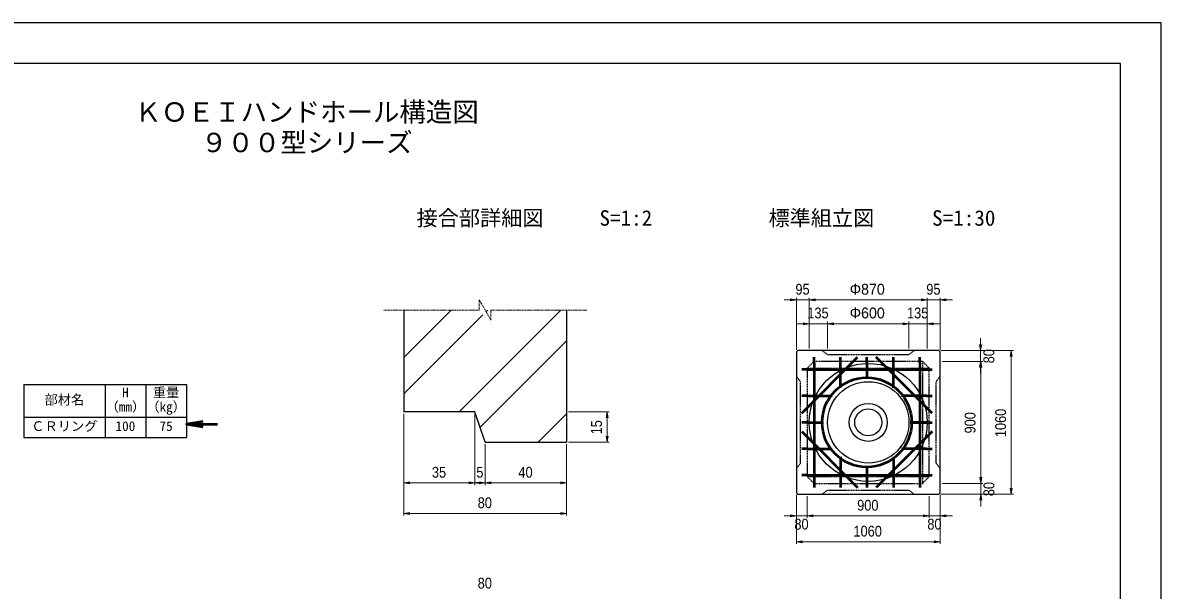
# Model space of a CAD drawing. Units: millimetres, scale not verified. Extents: x -210 to 210, y -148 to 148.
# Drawn here: x -69.8 to 210, y 9 to 148.5 of the extents above; entities that cross this region are included whole.
import ezdxf
from ezdxf.enums import TextEntityAlignment as Align

# ---------------------------------------------------------------- set-up
doc = ezdxf.new("R2010")
doc.units = ezdxf.units.MM
doc.linetypes.add('USER1', pattern=[12.95, 6.35, -3.175, 0.25, -3.175])
doc.linetypes.add('USER2', pattern=[4.7625, 3.175, -1.5875])
doc.layers.add('0-0', color=7, linetype='Continuous')
for name, color, linetype, lineweight in [('0-1_0', 9, 'Continuous', 25), ('0-2_dims', 2, 'Continuous', 13), ('0-3_pen1実線', 4, 'Continuous', 13), ('0-5_pen3実線', 7, 'Continuous', 25), ('0-6_pen4実線', 6, 'Continuous', 25), ('0-7_pen1一点', 4, 'USER1', 13), ('0-8_pen2破線', 3, 'USER2', 25), ('0-9_鉄筋１', 7, 'Continuous', 50), ('0-A_鉄筋２', 7, 'Continuous', 50)]:
    doc.layers.add(name, color=color, linetype=linetype, lineweight=lineweight)
doc.styles.add('ＭＳ ゴシック', font='')
doc.styles.add('ＭＳ Ｐゴシック', font='')
doc.styles.get('ＭＳ ゴシック').set_extended_font_data('MS Gothic')
doc.styles.get('ＭＳ Ｐゴシック').set_extended_font_data('MS PGothic')

# ---------------------------------------------------------------- blocks, each defined once
blk = doc.blocks.new('部分図 1')
at = {"layer": '0-1_0'}
blk.add_lwpolyline([(0, 0), (12600, 0), (12600, 8910), (0, 8910)], close=True, dxfattribs=at)
at = {"layer": '0-2_dims'}
for p, q in [((9910, 6865.65), (9820, 6865.65)), ((9910, 6498), (9910, 6880.65)), ((10005, 6865.65), (9910, 6865.65)), ((10005, 6508), (10005, 6880.65)), ((10005, 6508), (10005, 6880.65)), ((10005, 6865.65), (10095, 6865.65)), ((10875, 6865.65), (10005, 6865.65)), ((10875, 6865.65), (10785, 6865.65)), ((10875, 6508), (10875, 6880.65)), ((10875, 6508), (10875, 6880.65)), ((10875, 6865.65), (10970, 6865.65)), ((10970, 6498), (10970, 6880.65)), ((10970, 6865.65), (11060, 6865.65)), ((10005, 6690.65), (9915, 6690.65)), ((10005, 6508), (10005, 6705.65)), ((10140, 6690.65), (10005, 6690.65)), ((10140, 6508), (10140, 6705.65)), ((10140, 6508), (10140, 6705.65)), ((10140, 6690.65), (10230, 6690.65)), ((10140, 6690.65), (10740, 6690.65)), ((10740, 6690.65), (10650, 6690.65)), ((10740, 6508), (10740, 6705.65)), ((10740, 6508), (10740, 6705.65)), ((10740, 6690.65), (10875, 6690.65)), ((10875, 6508), (10875, 6705.65)), ((10875, 6690.65), (10965, 6690.65)), ((11268.74, 6493), (11268.74, 6583)), ((10975, 6493), (11283.74, 6493)), ((10975, 6493), (11509.69, 6493)), ((11268.74, 6413), (11268.74, 6493)), ((11494.69, 5433), (11494.69, 6493)), ((10985, 6413), (11283.74, 6413)), ((10985, 6413), (11284.69, 6413)), ((11268.74, 6413), (11268.74, 6323)), ((11269.69, 6413), (11269.69, 5513)), ((7015.13, 6026.61), (7015.13, 5500.95)), ((7015.13, 6026.61), (7015.13, 5275.95)), ((7540.13, 6026.61), (7540.13, 5500.95)), ((7540.13, 6026.61), (7540.13, 5500.95)), ((8230.13, 6041.61), (8530.22, 6041.61)), ((8515.22, 6041.61), (8515.22, 5816.61)), ((7615.13, 5801.61), (7615.13, 5500.95)), ((7615.13, 5801.61), (7615.13, 5500.95)), ((8215.13, 5801.61), (8215.13, 5500.95)), ((8215.13, 5801.61), (8215.13, 5275.95)), ((8230.13, 5816.61), (8530.22, 5816.61)), ((11269.69, 5513), (11269.69, 5603)), ((7540.13, 5515.95), (7015.13, 5515.95)), ((7615.13, 5515.95), (7540.13, 5515.95)), ((7615.13, 5515.95), (8215.13, 5515.95)), ((10985, 5513), (11284.69, 5513)), ((10985, 5513), (11284.69, 5513)), ((11269.69, 5513), (11269.69, 5433)), ((9910, 5428), (9910, 5257.67)), ((9910, 5428), (9910, 5066.65)), ((9990, 5418), (9990, 5257.67)), ((9990, 5418), (9990, 5257.67)), ((10890, 5418), (10890, 5257.67)), ((10890, 5418), (10890, 5257.67)), ((10970, 5428), (10970, 5257.67)), ((10970, 5428), (10970, 5066.65)), ((10975, 5433), (11284.69, 5433)), ((10975, 5433), (11509.69, 5433)), ((11269.69, 5433), (11269.69, 5343)), ((8215.13, 5290.95), (7015.13, 5290.95)), ((9910, 5272.67), (9820, 5272.67)), ((9990, 5272.67), (9910, 5272.67)), ((9990, 5272.67), (10080, 5272.67)), ((9990, 5272.67), (10890, 5272.67)), ((10890, 5272.67), (10800, 5272.67)), ((10890, 5272.67), (10970, 5272.67)), ((10970, 5272.67), (11060, 5272.67)), ((9910, 5081.65), (10970, 5081.65))]:
    blk.add_line(p, q, dxfattribs=at)
at = {"layer": '0-2_dims', "lineweight": 50}
blk.add_line((5413.43, 5949.36), (5642, 5949.36), dxfattribs=at)
at = {"layer": '0-2_dims'}
for points in [[(9865, 6858.15), (9910, 6865.65), (9865, 6873.15)], [(10050, 6873.15), (10005, 6865.65), (10050, 6858.15)], [(10050, 6873.15), (10005, 6865.65), (10050, 6858.15)], [(10830, 6858.15), (10875, 6865.65), (10830, 6873.15)], [(10830, 6858.15), (10875, 6865.65), (10830, 6873.15)], [(11015, 6873.15), (10970, 6865.65), (11015, 6858.15)], [(9960, 6683.15), (10005, 6690.65), (9960, 6698.15)], [(10185, 6698.15), (10140, 6690.65), (10185, 6683.15)], [(10185, 6698.15), (10140, 6690.65), (10185, 6683.15)], [(10695, 6683.15), (10740, 6690.65), (10695, 6698.15)], [(10695, 6683.15), (10740, 6690.65), (10695, 6698.15)], [(10920, 6698.15), (10875, 6690.65), (10920, 6683.15)], [(11261.24, 6538), (11268.74, 6493), (11276.24, 6538)], [(11502.19, 6448), (11494.69, 6493), (11487.19, 6448)], [(11276.24, 6368), (11268.74, 6413), (11261.24, 6368)], [(11277.19, 6368), (11269.69, 6413), (11262.19, 6368)], [(8522.72, 5996.61), (8515.22, 6041.61), (8507.72, 5996.61)], [(8507.72, 5861.61), (8515.22, 5816.61), (8522.72, 5861.61)], [(11262.19, 5558), (11269.69, 5513), (11277.19, 5558)], [(11262.19, 5558), (11269.69, 5513), (11277.19, 5558)], [(7060.13, 5523.45), (7015.13, 5515.95), (7060.13, 5508.45)], [(7495.13, 5508.45), (7540.13, 5515.95), (7495.13, 5523.45)], [(7585.13, 5523.45), (7540.13, 5515.95), (7585.13, 5508.45)], [(7570.13, 5508.45), (7615.13, 5515.95), (7570.13, 5523.45)], [(7660.13, 5523.45), (7615.13, 5515.95), (7660.13, 5508.45)], [(8170.13, 5508.45), (8215.13, 5515.95), (8170.13, 5523.45)], [(11487.19, 5478), (11494.69, 5433), (11502.19, 5478)], [(11277.19, 5388), (11269.69, 5433), (11262.19, 5388)], [(7060.13, 5298.45), (7015.13, 5290.95), (7060.13, 5283.45)], [(8170.13, 5283.45), (8215.13, 5290.95), (8170.13, 5298.45)], [(9865, 5265.17), (9910, 5272.67), (9865, 5280.17)], [(10035, 5280.17), (9990, 5272.67), (10035, 5265.17)], [(10035, 5280.17), (9990, 5272.67), (10035, 5265.17)], [(10845, 5265.17), (10890, 5272.67), (10845, 5280.17)], [(10845, 5265.17), (10890, 5272.67), (10845, 5280.17)], [(11015, 5280.17), (10970, 5272.67), (11015, 5265.17)], [(9955, 5089.15), (9910, 5081.65), (9955, 5074.15)], [(10925, 5074.15), (10970, 5081.65), (10925, 5089.15)]]:
    blk.add_lwpolyline(points, dxfattribs=at)
at = {"layer": '0-2_dims', "lineweight": 50}
blk.add_lwpolyline([(5533.43, 5969.36), (5413.43, 5949.36), (5533.43, 5929.36)], dxfattribs=at)
at = {"layer": '0-3_pen1実線'}
for p, q in [((7015.13, 6442.08), (7364.67, 6791.61)), ((7015.13, 6172.67), (7598.29, 6755.83)), ((7422.89, 6041.61), (8172.89, 6791.61)), ((7620.93, 6778.47), (7634.08, 6791.61)), ((7578.17, 5927.49), (8215.13, 6564.45)), ((8006.11, 5816.61), (8215.13, 6025.63))]:
    blk.add_line(p, q, dxfattribs=at)
at = {"layer": '0-5_pen3実線'}
for p, q in [((7015.13, 6791.61), (7015.13, 6041.61)), ((8215.13, 6791.61), (8215.13, 5816.61)), ((9920, 6493), (9910, 6483)), ((9910, 6483), (9910, 5443)), ((10960, 6493), (9920, 6493)), ((10960, 6493), (10970, 6483)), ((10970, 5443), (10970, 6483)), ((4813.43, 6241.86), (4813.43, 5851.86)), ((5113.43, 6241.86), (5113.43, 5851.86)), ((4213.43, 6001.86), (5413.43, 6001.86)), ((7540.13, 6041.61), (7015.13, 6041.61)), ((7615.13, 5816.61), (7540.13, 6041.61)), ((7615.13, 5816.61), (8215.13, 5816.61)), ((9910, 5443), (9920, 5433)), ((9920, 5433), (10960, 5433)), ((10970, 5443), (10960, 5433))]:
    blk.add_line(p, q, dxfattribs=at)
for radius in [435, 300, 140, 100]:
    blk.add_circle((10440, 5963), radius, dxfattribs=at)
at = {"layer": '0-6_pen4実線'}
for p, q in [((4213.43, 6241.86), (5413.43, 6241.86)), ((4213.43, 6241.86), (4213.43, 5851.86)), ((5413.43, 6241.86), (5413.43, 5851.86)), ((4213.43, 5851.86), (5413.43, 5851.86))]:
    blk.add_line(p, q, dxfattribs=at)
blk.add_lwpolyline([(300, 300), (12300, 300), (12300, 8610), (300, 8610)], close=True, dxfattribs=at)
at = {"layer": '0-7_pen1一点'}
for p, q in [((7571.83, 6791.61), (7571.83, 6866.61)), ((7658.43, 6716.61), (7571.83, 6866.61)), ((7571.83, 6791.61), (6865.13, 6791.61)), ((8365.13, 6791.61), (7658.43, 6791.61)), ((7658.43, 6791.61), (7658.43, 6716.61))]:
    blk.add_line(p, q, dxfattribs=at)
at = {"layer": '0-8_pen2破線'}
for p, q in [((10140, 6463), (10100, 6493)), ((9990, 6363), (10040, 6413)), ((10840, 6413), (10040, 6413)), ((10040, 6413), (10040, 5513)), ((10840, 6413), (10890, 6363)), ((10840, 6413), (10840, 5513)), ((9990, 6363), (9990, 5563)), ((9990, 6363), (10890, 6363)), ((10890, 5563), (10890, 6363)), ((10940, 6263), (10970, 6303)), ((10940, 5663), (10940, 6263)), ((9940, 5663), (9910, 5623)), ((10940, 5663), (10970, 5623)), ((10040, 5513), (9990, 5563)), ((9990, 5563), (10890, 5563)), ((10890, 5563), (10840, 5513)), ((10040, 5513), (10840, 5513)), ((10140, 5463), (10100, 5433)), ((10140, 5463), (10740, 5463)), ((10740, 5463), (10780, 5433))]:
    blk.add_line(p, q, dxfattribs=at)
for points in [[(10140, 6463), (10740, 6463), (10780, 6493)], [(9940, 5663), (9940, 6263), (9910, 6303)]]:
    blk.add_lwpolyline(points, dxfattribs=at)
at = {"layer": '0-9_鉄筋１'}
for p, q in [((9950, 6031.21), (10361.79, 6443)), ((10040, 6403), (10040, 5523)), ((10235, 6218), (10235, 6403)), ((10430, 6403), (10430, 6283)), ((10910, 6031.21), (10498.21, 6443)), ((10625, 6218), (10625, 6403)), ((10820, 6403), (10820, 5523)), ((9990, 6353), (10870, 6353)), ((9990, 6158), (10175, 6158)), ((10870, 6158), (10685, 6158)), ((9990, 5963), (10110, 5963)), ((10750, 5963), (10880, 5963)), ((10870, 5963), (10750, 5963)), ((9950, 5894.79), (10361.79, 5483)), ((10910, 5894.79), (10498.21, 5483)), ((9990, 5768), (10175, 5768)), ((10235, 5708), (10235, 5523)), ((10625, 5708), (10625, 5523)), ((10870, 5768), (10685, 5768)), ((10430, 5643), (10430, 5523)), ((9990, 5573), (10870, 5573))]:
    blk.add_line(p, q, dxfattribs=at)
blk.add_circle((10430, 5963), 330, dxfattribs=at)
at = {"layer": '0-A_鉄筋２'}
for p, q in [((10040, 6403), (10040, 6443)), ((10235, 6403), (10235, 6443)), ((10430, 6403), (10430, 6443)), ((10625, 6403), (10625, 6443)), ((10820, 6403), (10820, 6443)), ((9990, 6353), (9950, 6353)), ((10870, 6353), (10910, 6353)), ((10870, 6353), (10910, 6353)), ((9990, 6158), (9950, 6158)), ((10870, 6158), (10910, 6158)), ((9990, 5963), (9950, 5963)), ((10870, 5963), (10910, 5963)), ((9990, 5768), (9950, 5768)), ((10870, 5768), (10910, 5768)), ((9990, 5573), (9950, 5573)), ((10870, 5573), (10910, 5573)), ((10870, 5573), (10910, 5573)), ((10040, 5523), (10040, 5483)), ((10235, 5523), (10235, 5483)), ((10430, 5523), (10430, 5483)), ((10625, 5523), (10625, 5483)), ((10820, 5523), (10820, 5483))]:
    blk.add_line(p, q, dxfattribs=at)
at = {"layer": '0-2_dims', "color": 7, "style": 'ＭＳ Ｐゴシック', "width": 0.9}
for s, p in [('95', (9902.95, 6880.65)), ('95', (10867.95, 6880.65)), ('135', (9990.68, 6705.65)), ('135', (10725.68, 6705.65)), ('35', (7223.09, 5530.95)), ('5', (7550.36, 5530.95)), ('40', (7860.59, 5530.95)), ('80', (7560.59, 5305.95)), ('900', (10358.18, 5287.67)), ('80', (9895.45, 5148.58)), ('80', (10875.45, 5148.58)), ('1060', (10330.91, 5096.65)), ('80', (7560.59, 4713.46))]:
    blk.add_text(s, height=79.98, dxfattribs=at).set_placement(p, align=Align.BOTTOM_LEFT)
at = {"layer": '0-2_dims', "color": 7, "style": 'ＭＳ Ｐゴシック'}
for s, p in [('Φ870', (10303.64, 6880.65)), ('Φ600', (10303.64, 6705.65))]:
    blk.add_text(s, height=79.98, dxfattribs=at).set_placement(p, align=Align.BOTTOM_LEFT)
at = {"layer": '0-2_dims', "color": 7, "style": 'ＭＳ Ｐゴシック', "width": 0.9}
for s, p in [('80', (11392.83, 6398.45)), ('1060', (11479.69, 5853.91)), ('15', (8500.22, 5874.57)), ('900', (11254.69, 5881.18)), ('80', (11393.78, 5418.45))]:
    blk.add_text(s, height=79.98, rotation=90, dxfattribs=at).set_placement(p, align=Align.BOTTOM_LEFT)
at = {"layer": '0-5_pen3実線', "style": 'ＭＳ ゴシック'}
for s, height, p in [('\u3000接合部詳細図\u3000', 114.4, (6953.7, 7378.74)), ('S=1:2', 114.3, (8458.44, 7378.76)), ('\u3000標準組立図\u3000', 114.3, (9549, 7378.73)), ('S=1:30', 114.4, (10910.65, 7378.73)), ('H', 71.47, (4939.05, 6125.62)), ('重量', 71.47, (5165.95, 6125.62)), ('部材名', 71.47, (4367.2, 6073.12)), ('（mm）', 71.49, (4817.16, 6020.61)), ('（kg）', 71.49, (5117.16, 6020.61)), ('ＣＲリング', 71.46, (4269.73, 5878.13)), ('100', 71.47, (4890.31, 5878.12)), ('75', 71.44, (5214.7, 5878.14))]:
    blk.add_text(s, height=height, dxfattribs=at).set_placement(p, align=Align.BOTTOM_LEFT)
at = {"layer": '0-6_pen4実線', "style": 'ＭＳ ゴシック'}
for s, p in [('\u3000ＫＯＥＩハンドホール構造図\u3000', (4837.55, 8137.5)), ('９００型シリーズ', (5519.99, 7912.5))]:
    blk.add_text(s, height=143, dxfattribs=at).set_placement(p, align=Align.BOTTOM_LEFT)

msp = doc.modelspace()

# ---------------------------------------------------------------- block references
at = {"layer": '0-0', "xscale": 0.0333333, "yscale": 0.0333333}
msp.add_blockref('部分図 1', (-210, -148.5), dxfattribs=at)

doc.saveas('drawing.dxf')
